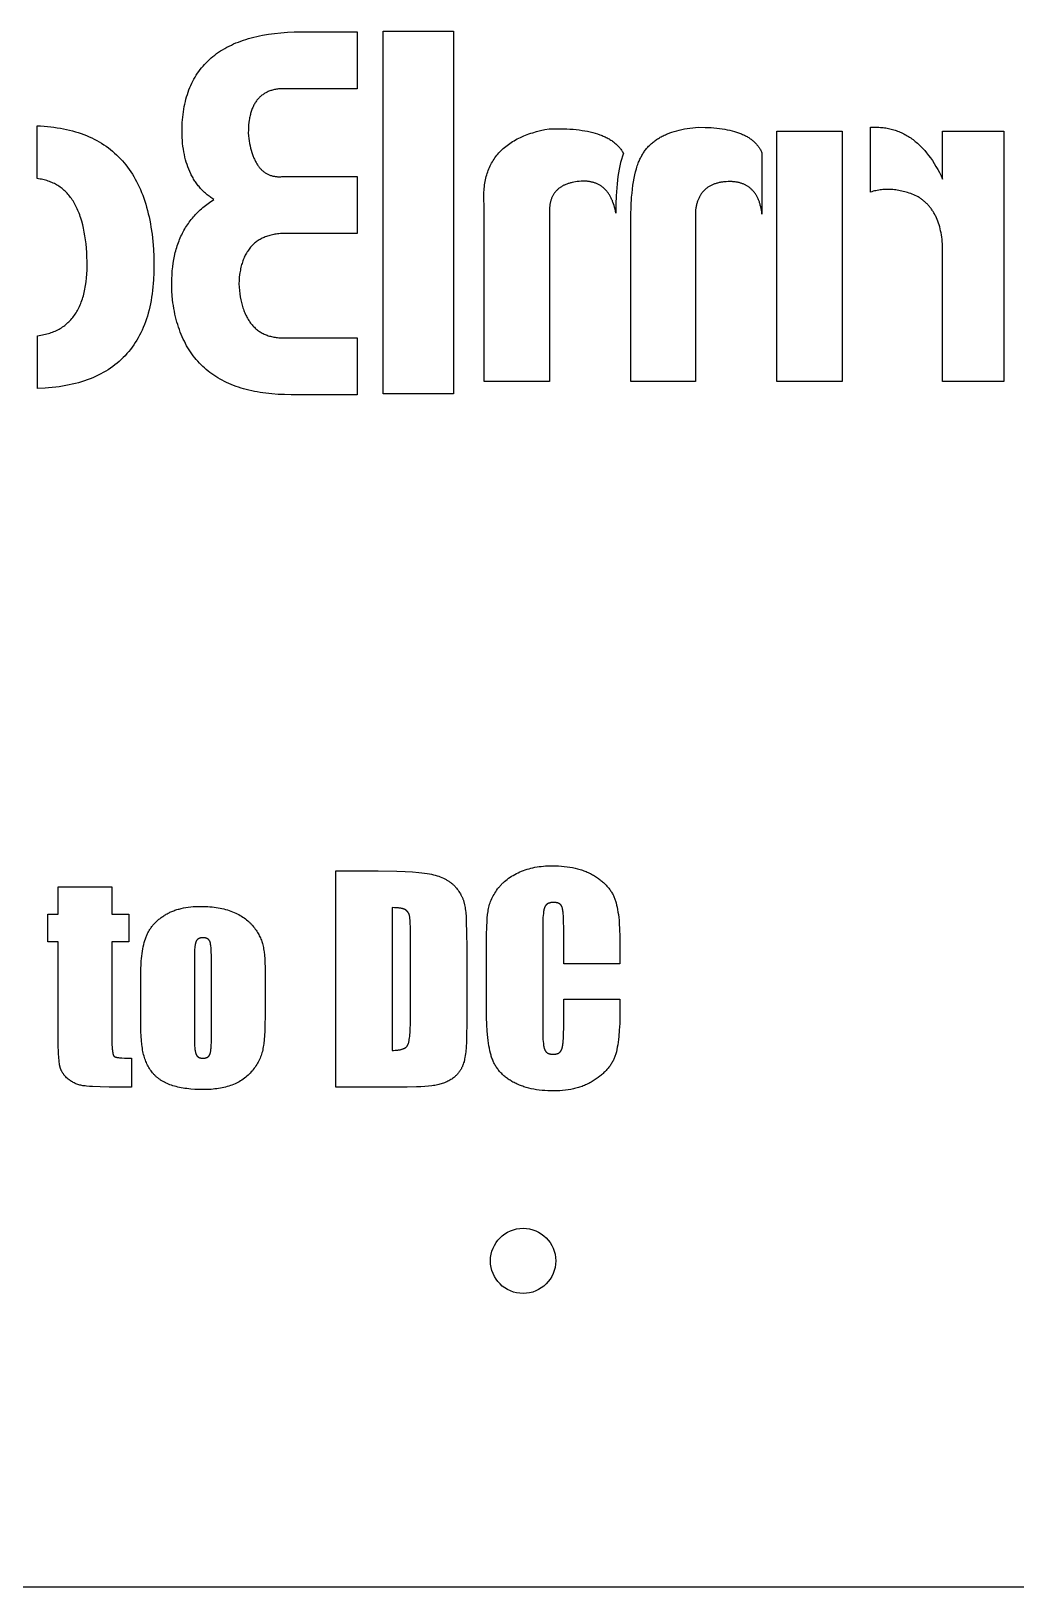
# Model space of a CAD drawing. Header units: millimetres. Extents: x 169 to 969, y 234 to 834.
# Drawn here: x 202.5 to 247.8, y 538.8 to 610.3 of the extents above; entities that cross this region are included whole.
import ezdxf

# ---------------------------------------------------------------- set-up
doc = ezdxf.new("R2010")
doc.units = ezdxf.units.MM
doc.header["$MEASUREMENT"] = 0
for name, color, linetype, true_color in [('標籤', 18, 'Continuous', 0x000000), ('標籤$切斷線', 1, 'Continuous', 0xff0000), ('零件切斷線', 5, 'Continuous', 0x0000ff)]:
    doc.layers.add(name, color=color, linetype=linetype, true_color=true_color)

msp = doc.modelspace()

# ---------------------------------------------------------------- linework, layer by layer
at = {"layer": '標籤'}
for points in [[(216.499, 571.697), (218.445, 571.697), (219.311, 571.686), (219.687, 571.672), (220.025, 571.654), (220.324, 571.629), (220.459, 571.615), (220.585, 571.6), (220.702, 571.583), (220.809, 571.565), (220.906, 571.546), (220.951, 571.535), (220.994, 571.525), (221.075, 571.502), (221.155, 571.478), (221.231, 571.453), (221.306, 571.425), (221.378, 571.396), (221.447, 571.365), (221.481, 571.349), (221.514, 571.332), (221.546, 571.315), (221.578, 571.298), (221.609, 571.28), (221.64, 571.262), (221.67, 571.243), (221.699, 571.224), (221.728, 571.204), (221.756, 571.184), (221.784, 571.164), (221.811, 571.143), (221.837, 571.121), (221.863, 571.1), (221.888, 571.077), (221.912, 571.055), (221.936, 571.032), (221.959, 571.008), (221.982, 570.984), (222.004, 570.96), (222.046, 570.911), (222.086, 570.86), (222.124, 570.81), (222.16, 570.758), (222.195, 570.706), (222.227, 570.653), (222.257, 570.599), (222.285, 570.545), (222.298, 570.517), (222.311, 570.49), (222.323, 570.462), (222.335, 570.434), (222.346, 570.406), (222.357, 570.378), (222.367, 570.349), (222.377, 570.321), (222.386, 570.292), (222.395, 570.263), (222.403, 570.234), (222.41, 570.204), (222.418, 570.175), (222.424, 570.145), (222.436, 570.085), (222.447, 570.021), (222.456, 569.95), (222.466, 569.872), (222.474, 569.786), (222.489, 569.593), (222.501, 569.371), (222.517, 568.839), (222.523, 568.191), (222.523, 564.71), (222.515, 564.096), (222.505, 563.831), (222.491, 563.593), (222.473, 563.383), (222.463, 563.289), (222.452, 563.201), (222.439, 563.121), (222.426, 563.047), (222.419, 563.013), (222.411, 562.98), (222.404, 562.949), (222.396, 562.92), (222.38, 562.865), (222.362, 562.811), (222.342, 562.758), (222.332, 562.732), (222.321, 562.707), (222.31, 562.682), (222.299, 562.658), (222.287, 562.633), (222.275, 562.61), (222.262, 562.586), (222.249, 562.563), (222.236, 562.541), (222.222, 562.518), (222.208, 562.496), (222.194, 562.475), (222.179, 562.454), (222.164, 562.433), (222.149, 562.413), (222.133, 562.393), (222.117, 562.373), (222.1, 562.354), (222.083, 562.335), (222.066, 562.317), (222.048, 562.299), (222.03, 562.281), (222.012, 562.264), (221.993, 562.247), (221.974, 562.23), (221.954, 562.214), (221.914, 562.183), (221.873, 562.153), (221.831, 562.124), (221.787, 562.096), (221.743, 562.07), (221.697, 562.045), (221.65, 562.021), (221.602, 561.998), (221.553, 561.976), (221.502, 561.956), (221.451, 561.936), (221.398, 561.918), (221.344, 561.901), (221.289, 561.886), (221.233, 561.871), (221.176, 561.858), (221.116, 561.846), (221.053, 561.834), (220.986, 561.824), (220.915, 561.814), (220.762, 561.796), (220.595, 561.782), (220.413, 561.771), (220.217, 561.763), (219.78, 561.757), (216.499, 561.757)], [(229.571, 567.419), (226.981, 567.419), (226.981, 569.133), (226.979, 569.311), (226.975, 569.471), (226.969, 569.614), (226.959, 569.739), (226.954, 569.796), (226.947, 569.847), (226.94, 569.895), (226.933, 569.938), (226.929, 569.957), (226.924, 569.976), (226.92, 569.994), (226.915, 570.01), (226.911, 570.026), (226.906, 570.04), (226.903, 570.047), (226.901, 570.053), (226.898, 570.059), (226.895, 570.065), (226.893, 570.071), (226.89, 570.077), (226.887, 570.082), (226.884, 570.088), (226.881, 570.093), (226.878, 570.099), (226.874, 570.104), (226.871, 570.109), (226.867, 570.114), (226.864, 570.119), (226.86, 570.124), (226.856, 570.128), (226.852, 570.133), (226.848, 570.138), (226.844, 570.142), (226.84, 570.147), (226.836, 570.151), (226.831, 570.155), (226.827, 570.159), (226.822, 570.163), (226.817, 570.167), (226.813, 570.171), (226.808, 570.175), (226.803, 570.178), (226.798, 570.182), (226.792, 570.185), (226.787, 570.189), (226.782, 570.192), (226.776, 570.195), (226.771, 570.198), (226.765, 570.202), (226.759, 570.204), (226.753, 570.207), (226.747, 570.21), (226.741, 570.213), (226.735, 570.215), (226.728, 570.218), (226.722, 570.22), (226.709, 570.225), (226.695, 570.229), (226.681, 570.233), (226.667, 570.236), (226.652, 570.239), (226.637, 570.242), (226.622, 570.244), (226.606, 570.246), (226.59, 570.248), (226.573, 570.249), (226.556, 570.25), (226.538, 570.251), (226.52, 570.251), (226.5, 570.251), (226.48, 570.25), (226.461, 570.249), (226.442, 570.247), (226.424, 570.245), (226.406, 570.243), (226.388, 570.24), (226.371, 570.237), (226.355, 570.233), (226.339, 570.229), (226.323, 570.224), (226.316, 570.222), (226.308, 570.219), (226.301, 570.216), (226.294, 570.213), (226.287, 570.21), (226.28, 570.207), (226.273, 570.204), (226.266, 570.201), (226.259, 570.198), (226.253, 570.194), (226.246, 570.19), (226.24, 570.187), (226.234, 570.183), (226.228, 570.179), (226.222, 570.175), (226.216, 570.171), (226.21, 570.167), (226.204, 570.162), (226.199, 570.158), (226.194, 570.153), (226.188, 570.148), (226.183, 570.144), (226.178, 570.139), (226.173, 570.134), (226.168, 570.128), (226.164, 570.123), (226.159, 570.118), (226.155, 570.112), (226.15, 570.107), (226.146, 570.101), (226.142, 570.095), (226.138, 570.089), (226.134, 570.083), (226.13, 570.077), (226.127, 570.071), (226.123, 570.064), (226.12, 570.058), (226.117, 570.051), (226.114, 570.045), (226.11, 570.038), (226.108, 570.031), (226.105, 570.024), (226.099, 570.009), (226.094, 569.994), (226.089, 569.977), (226.084, 569.959), (226.079, 569.94), (226.075, 569.92), (226.066, 569.878), (226.058, 569.831), (226.051, 569.78), (226.045, 569.724), (226.039, 569.665), (226.029, 569.534), (226.022, 569.387), (226.018, 569.223), (226.017, 569.042), (226.017, 564.428), (226.018, 564.255), (226.022, 564.098), (226.029, 563.956), (226.039, 563.83), (226.045, 563.773), (226.051, 563.72), (226.058, 563.671), (226.066, 563.625), (226.07, 563.604), (226.075, 563.584), (226.079, 563.565), (226.084, 563.547), (226.089, 563.529), (226.094, 563.513), (226.099, 563.498), (226.105, 563.484), (226.108, 563.477), (226.11, 563.47), (226.113, 563.463), (226.117, 563.457), (226.12, 563.45), (226.123, 563.444), (226.127, 563.438), (226.13, 563.432), (226.134, 563.426), (226.138, 563.42), (226.141, 563.414), (226.145, 563.409), (226.15, 563.403), (226.154, 563.398), (226.158, 563.392), (226.163, 563.387), (226.167, 563.382), (226.172, 563.377), (226.176, 563.372), (226.181, 563.367), (226.186, 563.362), (226.191, 563.358), (226.196, 563.353), (226.202, 563.349), (226.207, 563.345), (226.213, 563.341), (226.218, 563.337), (226.224, 563.333), (226.23, 563.329), (226.236, 563.325), (226.242, 563.322), (226.248, 563.318), (226.254, 563.315), (226.261, 563.311), (226.267, 563.308), (226.274, 563.305), (226.28, 563.302), (226.287, 563.299), (226.294, 563.297), (226.301, 563.294), (226.308, 563.291), (226.315, 563.289), (226.33, 563.284), (226.345, 563.28), (226.361, 563.277), (226.377, 563.273), (226.393, 563.271), (226.41, 563.268), (226.428, 563.266), (226.446, 563.265), (226.464, 563.264), (226.482, 563.263), (226.501, 563.263), (226.52, 563.263), (226.538, 563.264), (226.555, 563.265), (226.572, 563.266), (226.589, 563.268), (226.605, 563.271), (226.621, 563.274), (226.637, 563.277), (226.652, 563.28), (226.667, 563.285), (226.674, 563.287), (226.681, 563.289), (226.688, 563.292), (226.695, 563.294), (226.702, 563.297), (226.709, 563.3), (226.715, 563.303), (226.722, 563.306), (226.728, 563.309), (226.734, 563.312), (226.741, 563.315), (226.747, 563.319), (226.753, 563.322), (226.759, 563.326), (226.764, 563.33), (226.77, 563.333), (226.776, 563.337), (226.781, 563.341), (226.787, 563.346), (226.792, 563.35), (226.797, 563.354), (226.802, 563.359), (226.807, 563.364), (226.812, 563.368), (226.817, 563.373), (226.822, 563.378), (226.826, 563.383), (226.831, 563.388), (226.835, 563.394), (226.84, 563.399), (226.844, 563.405), (226.848, 563.41), (226.852, 563.416), (226.856, 563.422), (226.86, 563.428), (226.863, 563.434), (226.867, 563.44), (226.87, 563.446), (226.874, 563.452), (226.877, 563.459), (226.88, 563.466), (226.883, 563.472), (226.886, 563.479), (226.889, 563.486), (226.892, 563.493), (226.895, 563.5), (226.9, 563.516), (226.906, 563.533), (226.911, 563.551), (226.916, 563.57), (226.92, 563.591), (226.925, 563.612), (226.929, 563.635), (226.937, 563.684), (226.945, 563.738), (226.952, 563.796), (226.958, 563.86), (226.968, 564), (226.975, 564.159), (226.981, 564.535), (226.981, 565.793), (229.571, 565.793), (229.571, 565.403), (229.568, 565.029), (229.557, 564.684), (229.54, 564.366), (229.516, 564.077), (229.502, 563.943), (229.485, 563.816), (229.467, 563.696), (229.448, 563.583), (229.426, 563.477), (229.403, 563.379), (229.391, 563.332), (229.378, 563.287), (229.365, 563.244), (229.352, 563.202), (229.337, 563.162), (229.322, 563.122), (229.306, 563.082), (229.288, 563.042), (229.27, 563.003), (229.251, 562.964), (229.23, 562.926), (229.209, 562.888), (229.186, 562.85), (229.163, 562.812), (229.138, 562.775), (229.112, 562.738), (229.086, 562.701), (229.058, 562.665), (229.029, 562.629), (229, 562.593), (228.969, 562.558), (228.937, 562.523), (228.904, 562.488), (228.87, 562.454), (228.835, 562.419), (228.799, 562.386), (228.762, 562.352), (228.724, 562.319), (228.685, 562.286), (228.645, 562.253), (228.561, 562.189), (228.474, 562.126), (228.382, 562.065), (228.335, 562.035), (228.287, 562.005), (228.238, 561.977), (228.189, 561.95), (228.139, 561.924), (228.089, 561.899), (228.037, 561.874), (227.985, 561.851), (227.933, 561.828), (227.879, 561.807), (227.825, 561.786), (227.77, 561.767), (227.715, 561.748), (227.659, 561.731), (227.602, 561.714), (227.545, 561.698), (227.486, 561.683), (227.428, 561.67), (227.368, 561.657), (227.308, 561.645), (227.186, 561.624), (227.06, 561.607), (226.933, 561.593), (226.802, 561.584), (226.669, 561.578), (226.533, 561.576), (226.391, 561.578), (226.253, 561.583), (226.118, 561.591), (225.986, 561.602), (225.858, 561.616), (225.732, 561.634), (225.61, 561.655), (225.49, 561.679), (225.374, 561.706), (225.261, 561.737), (225.151, 561.771), (225.098, 561.789), (225.045, 561.807), (224.992, 561.827), (224.941, 561.848), (224.89, 561.869), (224.841, 561.891), (224.791, 561.914), (224.743, 561.938), (224.696, 561.962), (224.649, 561.987), (224.603, 562.013), (224.558, 562.04), (224.515, 562.067), (224.472, 562.095), (224.43, 562.124), (224.389, 562.153), (224.349, 562.183), (224.31, 562.213), (224.272, 562.244), (224.235, 562.275), (224.199, 562.308), (224.164, 562.34), (224.13, 562.374), (224.097, 562.408), (224.064, 562.443), (224.033, 562.478), (224.003, 562.514), (223.974, 562.55), (223.946, 562.588), (223.918, 562.625), (223.892, 562.664), (223.867, 562.703), (223.842, 562.742), (223.819, 562.783), (223.797, 562.823), (223.775, 562.865), (223.755, 562.907), (223.735, 562.95), (223.717, 562.993), (223.699, 563.037), (223.683, 563.082), (223.667, 563.127), (223.652, 563.173), (223.638, 563.221), (223.611, 563.32), (223.585, 563.426), (223.562, 563.537), (223.54, 563.654), (223.52, 563.776), (223.503, 563.904), (223.487, 564.038), (223.46, 564.324), (223.441, 564.632), (223.43, 564.963), (223.426, 565.317), (223.426, 568.221), (223.431, 568.725), (223.445, 569.162), (223.455, 569.355), (223.468, 569.532), (223.483, 569.691), (223.5, 569.834), (223.511, 569.901), (223.523, 569.968), (223.538, 570.034), (223.556, 570.1), (223.575, 570.166), (223.597, 570.231), (223.621, 570.296), (223.648, 570.361), (223.676, 570.426), (223.707, 570.49), (223.741, 570.554), (223.776, 570.618), (223.814, 570.681), (223.854, 570.744), (223.897, 570.806), (223.942, 570.869), (223.965, 570.9), (223.989, 570.93), (224.013, 570.96), (224.038, 570.99), (224.063, 571.019), (224.09, 571.048), (224.116, 571.076), (224.143, 571.104), (224.171, 571.132), (224.199, 571.159), (224.257, 571.212), (224.318, 571.263), (224.38, 571.313), (224.445, 571.361), (224.512, 571.408), (224.581, 571.453), (224.653, 571.496), (224.727, 571.537), (224.803, 571.577), (224.881, 571.615), (224.961, 571.652), (225.043, 571.686), (225.127, 571.719), (225.212, 571.749), (225.299, 571.777), (225.387, 571.803), (225.477, 571.826), (225.568, 571.847), (225.661, 571.866), (225.756, 571.883), (225.851, 571.897), (225.949, 571.91), (226.048, 571.92), (226.148, 571.928), (226.25, 571.933), (226.353, 571.936), (226.458, 571.938), (226.6, 571.936), (226.739, 571.931), (226.875, 571.922), (227.008, 571.91), (227.137, 571.895), (227.264, 571.876), (227.387, 571.853), (227.507, 571.828), (227.624, 571.798), (227.681, 571.783), (227.738, 571.766), (227.793, 571.748), (227.848, 571.73), (227.902, 571.71), (227.956, 571.69), (228.008, 571.669), (228.06, 571.647), (228.111, 571.625), (228.161, 571.601), (228.211, 571.577), (228.259, 571.551), (228.307, 571.525), (228.354, 571.498), (228.446, 571.442), (228.533, 571.385), (228.575, 571.355), (228.616, 571.326), (228.657, 571.295), (228.696, 571.265), (228.734, 571.234), (228.771, 571.202), (228.807, 571.17), (228.843, 571.138), (228.877, 571.105), (228.91, 571.072), (228.942, 571.038), (228.973, 571.004), (229.003, 570.97), (229.033, 570.935), (229.061, 570.9), (229.088, 570.864), (229.114, 570.828), (229.139, 570.791), (229.163, 570.754), (229.187, 570.717), (229.209, 570.679), (229.23, 570.64), (229.25, 570.602), (229.269, 570.563), (229.288, 570.523), (229.305, 570.483), (229.321, 570.443), (229.336, 570.402), (229.351, 570.36), (229.365, 570.317), (229.378, 570.272), (229.391, 570.226), (229.416, 570.13), (229.439, 570.028), (229.46, 569.92), (229.479, 569.807), (229.497, 569.688), (229.512, 569.563), (229.526, 569.433), (229.538, 569.296), (229.556, 569.007), (229.567, 568.695), (229.571, 568.36)], [(206.197, 570.974), (206.197, 569.709), (206.981, 569.709), (206.981, 568.444), (206.197, 568.444), (206.197, 564.073), (206.199, 563.883), (206.203, 563.715), (206.211, 563.569), (206.216, 563.504), (206.222, 563.445), (206.228, 563.392), (206.235, 563.344), (206.239, 563.322), (206.243, 563.302), (206.248, 563.283), (206.252, 563.265), (206.257, 563.249), (206.259, 563.241), (206.261, 563.234), (206.264, 563.227), (206.266, 563.221), (206.269, 563.214), (206.272, 563.209), (206.274, 563.203), (206.276, 563.2), (206.277, 563.198), (206.278, 563.196), (206.28, 563.193), (206.281, 563.191), (206.283, 563.189), (206.284, 563.187), (206.286, 563.185), (206.287, 563.183), (206.288, 563.181), (206.29, 563.179), (206.291, 563.177), (206.293, 563.176), (206.294, 563.174), (206.296, 563.173), (206.298, 563.172), (206.299, 563.17), (206.301, 563.169), (206.303, 563.167), (206.305, 563.166), (206.307, 563.165), (206.309, 563.163), (206.311, 563.162), (206.313, 563.161), (206.318, 563.158), (206.323, 563.155), (206.328, 563.153), (206.334, 563.15), (206.34, 563.148), (206.346, 563.145), (206.352, 563.143), (206.359, 563.141), (206.366, 563.138), (206.381, 563.134), (206.397, 563.13), (206.415, 563.126), (206.433, 563.122), (206.453, 563.118), (206.497, 563.111), (206.545, 563.105), (206.597, 563.1), (206.655, 563.095), (206.784, 563.088), (206.933, 563.084), (207.101, 563.082), (207.101, 561.757), (206.066, 561.757), (205.658, 561.761), (205.314, 561.775), (205.165, 561.785), (205.033, 561.797), (204.972, 561.804), (204.915, 561.811), (204.863, 561.819), (204.814, 561.828), (204.767, 561.837), (204.722, 561.849), (204.676, 561.861), (204.632, 561.875), (204.588, 561.89), (204.545, 561.907), (204.503, 561.925), (204.461, 561.945), (204.42, 561.966), (204.38, 561.989), (204.34, 562.013), (204.302, 562.038), (204.263, 562.065), (204.226, 562.094), (204.189, 562.123), (204.153, 562.155), (204.118, 562.187), (204.085, 562.22), (204.069, 562.236), (204.053, 562.253), (204.038, 562.27), (204.023, 562.287), (204.009, 562.304), (203.995, 562.321), (203.982, 562.339), (203.969, 562.357), (203.956, 562.374), (203.944, 562.392), (203.932, 562.41), (203.921, 562.429), (203.91, 562.447), (203.9, 562.466), (203.89, 562.484), (203.88, 562.503), (203.871, 562.522), (203.862, 562.541), (203.854, 562.56), (203.846, 562.58), (203.838, 562.599), (203.831, 562.619), (203.824, 562.639), (203.818, 562.659), (203.812, 562.679), (203.807, 562.699), (203.802, 562.719), (203.797, 562.74), (203.793, 562.761), (203.789, 562.785), (203.781, 562.836), (203.774, 562.895), (203.767, 562.961), (203.755, 563.113), (203.745, 563.292), (203.732, 563.735), (203.728, 564.29), (203.728, 568.444), (203.246, 568.444), (203.246, 569.709), (203.728, 569.709), (203.728, 570.974)], [(213.246, 567.065), (213.246, 565.071), (213.239, 564.559), (213.23, 564.33), (213.218, 564.12), (213.202, 563.928), (213.183, 563.754), (213.172, 563.674), (213.161, 563.599), (213.148, 563.528), (213.135, 563.461), (213.12, 563.398), (213.103, 563.334), (213.084, 563.272), (213.063, 563.21), (213.04, 563.148), (213.016, 563.087), (212.989, 563.026), (212.96, 562.966), (212.929, 562.907), (212.897, 562.848), (212.862, 562.789), (212.825, 562.731), (212.787, 562.674), (212.746, 562.617), (212.703, 562.561), (212.659, 562.505), (212.612, 562.45), (212.564, 562.397), (212.515, 562.346), (212.463, 562.297), (212.411, 562.249), (212.356, 562.204), (212.3, 562.16), (212.242, 562.118), (212.183, 562.078), (212.122, 562.04), (212.059, 562.003), (211.995, 561.969), (211.929, 561.936), (211.862, 561.905), (211.793, 561.876), (211.722, 561.848), (211.65, 561.822), (211.577, 561.798), (211.502, 561.776), (211.426, 561.755), (211.348, 561.736), (211.269, 561.719), (211.189, 561.703), (211.108, 561.689), (211.025, 561.677), (210.941, 561.666), (210.856, 561.657), (210.769, 561.65), (210.681, 561.644), (210.591, 561.64), (210.501, 561.637), (210.409, 561.636), (210.206, 561.639), (210.01, 561.648), (209.823, 561.662), (209.732, 561.671), (209.644, 561.682), (209.557, 561.694), (209.472, 561.707), (209.39, 561.722), (209.309, 561.738), (209.23, 561.756), (209.153, 561.775), (209.079, 561.795), (209.006, 561.817), (208.935, 561.84), (208.866, 561.865), (208.799, 561.891), (208.734, 561.919), (208.672, 561.948), (208.611, 561.979), (208.552, 562.011), (208.495, 562.044), (208.468, 562.061), (208.44, 562.079), (208.414, 562.097), (208.388, 562.115), (208.362, 562.134), (208.337, 562.153), (208.312, 562.172), (208.288, 562.192), (208.264, 562.212), (208.241, 562.233), (208.219, 562.253), (208.196, 562.275), (208.175, 562.296), (208.154, 562.318), (208.133, 562.34), (208.113, 562.363), (208.074, 562.409), (208.036, 562.457), (208, 562.505), (207.965, 562.555), (207.932, 562.606), (207.9, 562.658), (207.869, 562.712), (207.84, 562.766), (207.813, 562.822), (207.786, 562.879), (207.762, 562.937), (207.738, 562.997), (207.716, 563.057), (207.696, 563.119), (207.676, 563.182), (207.659, 563.246), (207.642, 563.313), (207.627, 563.384), (207.613, 563.459), (207.599, 563.538), (207.587, 563.621), (207.576, 563.708), (207.557, 563.894), (207.542, 564.096), (207.531, 564.315), (207.525, 564.55), (207.523, 564.801), (207.523, 566.887), (207.527, 567.163), (207.538, 567.423), (207.547, 567.548), (207.557, 567.668), (207.57, 567.785), (207.585, 567.898), (207.601, 568.006), (207.619, 568.111), (207.64, 568.212), (207.662, 568.31), (207.686, 568.403), (207.712, 568.492), (207.74, 568.578), (207.755, 568.619), (207.77, 568.66), (207.786, 568.699), (207.802, 568.738), (207.82, 568.777), (207.838, 568.815), (207.857, 568.853), (207.876, 568.89), (207.897, 568.927), (207.918, 568.963), (207.94, 568.998), (207.963, 569.034), (207.986, 569.068), (208.011, 569.103), (208.036, 569.136), (208.062, 569.169), (208.088, 569.202), (208.116, 569.234), (208.144, 569.266), (208.173, 569.297), (208.203, 569.328), (208.233, 569.359), (208.265, 569.388), (208.297, 569.418), (208.329, 569.446), (208.363, 569.475), (208.397, 569.503), (208.433, 569.53), (208.469, 569.557), (208.505, 569.583), (208.543, 569.609), (208.581, 569.634), (208.62, 569.659), (208.66, 569.684), (208.7, 569.707), (208.742, 569.73), (208.783, 569.753), (208.826, 569.774), (208.869, 569.795), (208.913, 569.815), (208.958, 569.834), (209.004, 569.853), (209.05, 569.87), (209.097, 569.887), (209.144, 569.904), (209.192, 569.919), (209.241, 569.934), (209.291, 569.948), (209.392, 569.973), (209.497, 569.996), (209.603, 570.016), (209.713, 570.032), (209.826, 570.046), (209.941, 570.056), (210.059, 570.064), (210.18, 570.069), (210.304, 570.07), (210.408, 570.069), (210.511, 570.066), (210.611, 570.061), (210.71, 570.055), (210.806, 570.046), (210.901, 570.035), (210.994, 570.023), (211.085, 570.008), (211.174, 569.991), (211.262, 569.973), (211.347, 569.953), (211.431, 569.93), (211.513, 569.906), (211.593, 569.88), (211.671, 569.852), (211.747, 569.822), (211.821, 569.79), (211.893, 569.757), (211.963, 569.723), (212.031, 569.688), (212.097, 569.652), (212.16, 569.614), (212.222, 569.575), (212.281, 569.536), (212.338, 569.495), (212.393, 569.452), (212.446, 569.409), (212.496, 569.364), (212.521, 569.342), (212.545, 569.319), (212.568, 569.295), (212.591, 569.272), (212.613, 569.248), (212.635, 569.224), (212.656, 569.199), (212.677, 569.174), (212.717, 569.125), (212.756, 569.074), (212.793, 569.024), (212.828, 568.974), (212.862, 568.923), (212.894, 568.872), (212.924, 568.821), (212.953, 568.77), (212.98, 568.718), (213.006, 568.667), (213.03, 568.615), (213.052, 568.563), (213.073, 568.511), (213.092, 568.458), (213.109, 568.406), (213.125, 568.353), (213.14, 568.298), (213.153, 568.24), (213.166, 568.179), (213.178, 568.114), (213.189, 568.045), (213.199, 567.973), (213.216, 567.819), (213.229, 567.651), (213.238, 567.47), (213.244, 567.274)], [(219.089, 570.01), (219.089, 563.444), (219.159, 563.444), (219.226, 563.447), (219.29, 563.451), (219.35, 563.458), (219.378, 563.461), (219.406, 563.466), (219.433, 563.47), (219.459, 563.475), (219.485, 563.481), (219.509, 563.487), (219.532, 563.493), (219.555, 563.5), (219.577, 563.507), (219.598, 563.515), (219.618, 563.523), (219.627, 563.527), (219.637, 563.531), (219.646, 563.536), (219.655, 563.54), (219.664, 563.545), (219.673, 563.55), (219.681, 563.555), (219.689, 563.56), (219.697, 563.565), (219.705, 563.57), (219.712, 563.575), (219.72, 563.581), (219.727, 563.586), (219.734, 563.592), (219.74, 563.598), (219.747, 563.604), (219.753, 563.61), (219.759, 563.616), (219.765, 563.622), (219.77, 563.628), (219.776, 563.635), (219.781, 563.641), (219.786, 563.648), (219.79, 563.655), (219.795, 563.662), (219.799, 563.669), (219.803, 563.676), (219.807, 563.683), (219.811, 563.691), (219.815, 563.7), (219.819, 563.708), (219.823, 563.718), (219.827, 563.727), (219.83, 563.737), (219.838, 563.758), (219.844, 563.78), (219.851, 563.804), (219.857, 563.829), (219.864, 563.856), (219.869, 563.885), (219.88, 563.946), (219.89, 564.013), (219.899, 564.087), (219.907, 564.166), (219.914, 564.252), (219.924, 564.441), (219.93, 564.655), (219.932, 564.892), (219.932, 568.77), (219.93, 569.079), (219.921, 569.327), (219.915, 569.428), (219.907, 569.514), (219.903, 569.551), (219.899, 569.585), (219.893, 569.614), (219.891, 569.628), (219.888, 569.64), (219.885, 569.652), (219.882, 569.663), (219.879, 569.675), (219.875, 569.686), (219.872, 569.697), (219.868, 569.708), (219.863, 569.719), (219.859, 569.729), (219.854, 569.739), (219.849, 569.749), (219.844, 569.759), (219.839, 569.769), (219.833, 569.778), (219.828, 569.788), (219.822, 569.797), (219.815, 569.806), (219.809, 569.814), (219.802, 569.823), (219.795, 569.831), (219.788, 569.839), (219.781, 569.847), (219.773, 569.855), (219.765, 569.862), (219.757, 569.869), (219.749, 569.876), (219.741, 569.883), (219.732, 569.89), (219.723, 569.896), (219.714, 569.903), (219.705, 569.909), (219.695, 569.915), (219.685, 569.92), (219.68, 569.923), (219.675, 569.926), (219.664, 569.931), (219.653, 569.936), (219.641, 569.941), (219.629, 569.946), (219.616, 569.951), (219.603, 569.955), (219.589, 569.96), (219.574, 569.964), (219.559, 569.968), (219.543, 569.971), (219.527, 569.975), (219.493, 569.982), (219.457, 569.987), (219.419, 569.993), (219.378, 569.997), (219.335, 570.001), (219.29, 570.004), (219.194, 570.008)], [(210.776, 567.676), (210.775, 567.824), (210.771, 567.959), (210.765, 568.079), (210.758, 568.184), (210.753, 568.231), (210.747, 568.275), (210.741, 568.315), (210.735, 568.352), (210.731, 568.369), (210.728, 568.385), (210.724, 568.4), (210.72, 568.414), (210.716, 568.427), (210.712, 568.44), (210.709, 568.446), (210.707, 568.451), (210.705, 568.457), (210.703, 568.462), (210.7, 568.467), (210.698, 568.472), (210.696, 568.477), (210.693, 568.482), (210.69, 568.486), (210.688, 568.491), (210.685, 568.496), (210.682, 568.5), (210.679, 568.504), (210.676, 568.509), (210.673, 568.513), (210.67, 568.517), (210.666, 568.521), (210.663, 568.525), (210.659, 568.529), (210.656, 568.533), (210.652, 568.537), (210.649, 568.54), (210.645, 568.544), (210.641, 568.548), (210.637, 568.551), (210.633, 568.554), (210.629, 568.558), (210.625, 568.561), (210.62, 568.564), (210.616, 568.567), (210.612, 568.57), (210.607, 568.573), (210.603, 568.576), (210.598, 568.578), (210.593, 568.581), (210.588, 568.584), (210.583, 568.586), (210.578, 568.589), (210.573, 568.591), (210.568, 568.593), (210.563, 568.595), (210.558, 568.598), (210.552, 568.6), (210.547, 568.601), (210.536, 568.605), (210.524, 568.608), (210.512, 568.611), (210.5, 568.614), (210.487, 568.617), (210.475, 568.619), (210.461, 568.62), (210.448, 568.622), (210.434, 568.623), (210.42, 568.624), (210.406, 568.624), (210.391, 568.624), (210.376, 568.624), (210.362, 568.624), (210.347, 568.623), (210.333, 568.622), (210.32, 568.62), (210.307, 568.619), (210.294, 568.617), (210.281, 568.614), (210.269, 568.611), (210.257, 568.608), (210.245, 568.605), (210.234, 568.601), (210.223, 568.598), (210.217, 568.595), (210.212, 568.593), (210.207, 568.591), (210.202, 568.589), (210.197, 568.586), (210.192, 568.584), (210.187, 568.581), (210.182, 568.578), (210.177, 568.576), (210.172, 568.573), (210.168, 568.57), (210.163, 568.567), (210.159, 568.564), (210.154, 568.561), (210.15, 568.558), (210.146, 568.554), (210.142, 568.551), (210.137, 568.548), (210.133, 568.544), (210.13, 568.54), (210.126, 568.537), (210.122, 568.533), (210.118, 568.529), (210.115, 568.525), (210.111, 568.521), (210.108, 568.517), (210.104, 568.513), (210.101, 568.509), (210.098, 568.504), (210.095, 568.5), (210.091, 568.496), (210.088, 568.491), (210.086, 568.486), (210.083, 568.482), (210.08, 568.477), (210.077, 568.472), (210.075, 568.467), (210.072, 568.462), (210.07, 568.457), (210.067, 568.451), (210.065, 568.446), (210.063, 568.44), (210.058, 568.427), (210.054, 568.414), (210.049, 568.4), (210.045, 568.385), (210.041, 568.369), (210.037, 568.352), (210.034, 568.334), (210.03, 568.315), (210.024, 568.275), (210.018, 568.231), (210.013, 568.184), (210.004, 568.079), (209.998, 567.959), (209.994, 567.824), (209.993, 567.676), (209.993, 564.006), (209.994, 563.869), (209.998, 563.744), (210.004, 563.631), (210.008, 563.58), (210.013, 563.531), (210.018, 563.486), (210.024, 563.444), (210.03, 563.405), (210.037, 563.369), (210.041, 563.352), (210.045, 563.336), (210.049, 563.321), (210.054, 563.307), (210.058, 563.293), (210.063, 563.28), (210.067, 563.268), (210.07, 563.262), (210.072, 563.257), (210.075, 563.251), (210.077, 563.246), (210.08, 563.241), (210.083, 563.236), (210.086, 563.231), (210.088, 563.226), (210.091, 563.221), (210.094, 563.216), (210.098, 563.211), (210.101, 563.206), (210.104, 563.202), (210.107, 563.197), (210.111, 563.193), (210.114, 563.189), (210.118, 563.184), (210.121, 563.18), (210.125, 563.176), (210.129, 563.172), (210.133, 563.168), (210.137, 563.165), (210.141, 563.161), (210.145, 563.157), (210.149, 563.154), (210.153, 563.15), (210.158, 563.147), (210.162, 563.144), (210.166, 563.14), (210.171, 563.137), (210.176, 563.134), (210.18, 563.131), (210.185, 563.129), (210.19, 563.126), (210.195, 563.123), (210.2, 563.12), (210.205, 563.118), (210.21, 563.116), (210.215, 563.113), (210.221, 563.111), (210.226, 563.109), (210.231, 563.107), (210.237, 563.105), (210.242, 563.103), (210.254, 563.099), (210.266, 563.096), (210.277, 563.093), (210.29, 563.09), (210.302, 563.088), (210.315, 563.086), (210.328, 563.085), (210.342, 563.084), (210.356, 563.083), (210.37, 563.082), (210.384, 563.082), (210.399, 563.082), (210.413, 563.083), (210.428, 563.084), (210.441, 563.085), (210.455, 563.086), (210.468, 563.088), (210.481, 563.09), (210.494, 563.092), (210.506, 563.095), (210.518, 563.098), (210.529, 563.101), (210.541, 563.104), (210.552, 563.108), (210.557, 563.11), (210.562, 563.113), (210.567, 563.115), (210.573, 563.117), (210.578, 563.119), (210.583, 563.122), (210.587, 563.124), (210.592, 563.127), (210.597, 563.13), (210.602, 563.132), (210.606, 563.135), (210.611, 563.138), (210.615, 563.141), (210.619, 563.144), (210.624, 563.147), (210.628, 563.151), (210.632, 563.154), (210.636, 563.157), (210.64, 563.161), (210.644, 563.164), (210.648, 563.168), (210.651, 563.172), (210.655, 563.175), (210.658, 563.179), (210.662, 563.183), (210.665, 563.187), (210.668, 563.191), (210.672, 563.195), (210.675, 563.2), (210.678, 563.204), (210.681, 563.208), (210.684, 563.213), (210.687, 563.217), (210.689, 563.222), (210.692, 563.227), (210.695, 563.231), (210.697, 563.236), (210.7, 563.241), (210.702, 563.246), (210.704, 563.252), (210.709, 563.263), (210.713, 563.274), (210.717, 563.287), (210.721, 563.3), (210.725, 563.314), (210.729, 563.328), (210.733, 563.344), (210.736, 563.36), (210.74, 563.377), (210.746, 563.412), (210.752, 563.451), (210.757, 563.492), (210.761, 563.537), (210.765, 563.584), (210.771, 563.687), (210.775, 563.801), (210.776, 563.927)]]:
    msp.add_lwpolyline(points, close=True, dxfattribs=at)
at = {"layer": '標籤$切斷線'}
for points in [[(217.475, 601.029), (214.424, 601.029), (214.283, 601.034), (214.214, 601.034), (214.146, 601.034), (214.079, 601.032), (214.013, 601.029), (213.949, 601.024), (213.885, 601.018), (213.823, 601.011), (213.761, 601.003), (213.701, 600.994), (213.641, 600.983), (213.583, 600.971), (213.526, 600.958), (213.47, 600.943), (213.415, 600.928), (213.361, 600.911), (213.308, 600.893), (213.256, 600.873), (213.206, 600.853), (213.156, 600.831), (213.108, 600.808), (213.06, 600.783), (213.014, 600.758), (212.968, 600.731), (212.924, 600.703), (212.881, 600.673), (212.839, 600.643), (212.798, 600.611), (212.758, 600.578), (212.719, 600.544), (212.681, 600.508), (212.644, 600.471), (212.609, 600.433), (212.574, 600.394), (212.541, 600.353), (212.508, 600.312), (212.477, 600.269), (212.447, 600.224), (212.418, 600.179), (212.389, 600.132), (212.362, 600.084), (212.336, 600.035), (212.312, 599.984), (212.288, 599.933), (212.265, 599.88), (212.243, 599.825), (212.223, 599.77), (212.203, 599.713), (212.185, 599.655), (212.167, 599.596), (212.151, 599.536), (212.136, 599.474), (212.122, 599.411), (212.109, 599.347), (212.097, 599.282), (212.086, 599.215), (212.076, 599.147), (212.059, 599.007), (212.047, 598.863), (212.039, 598.714), (212.05, 598.558), (212.065, 598.407), (212.083, 598.261), (212.105, 598.12), (212.131, 597.984), (212.16, 597.854), (212.176, 597.79), (212.192, 597.728), (212.21, 597.667), (212.229, 597.607), (212.248, 597.549), (212.268, 597.492), (212.29, 597.436), (212.312, 597.381), (212.335, 597.328), (212.359, 597.276), (212.383, 597.225), (212.409, 597.175), (212.436, 597.127), (212.463, 597.08), (212.492, 597.034), (212.521, 596.989), (212.551, 596.946), (212.582, 596.904), (212.614, 596.863), (212.647, 596.824), (212.681, 596.785), (212.716, 596.748), (212.751, 596.713), (212.788, 596.678), (212.825, 596.645), (212.863, 596.613), (212.902, 596.582), (212.942, 596.553), (212.983, 596.525), (213.025, 596.498), (213.068, 596.472), (213.112, 596.448), (213.156, 596.425), (213.202, 596.403), (213.248, 596.382), (213.295, 596.363), (213.343, 596.345), (213.392, 596.328), (213.442, 596.312), (213.493, 596.298), (213.545, 596.285), (213.597, 596.273), (213.651, 596.263), (213.705, 596.253), (213.76, 596.245), (213.817, 596.239), (213.874, 596.233), (213.932, 596.229), (213.99, 596.226), (214.05, 596.224), (214.111, 596.224), (214.172, 596.225), (217.486, 596.225), (217.486, 593.609), (214.446, 593.609), (214.143, 593.614), (213.849, 593.626), (213.562, 593.648), (213.285, 593.678), (213.149, 593.696), (213.016, 593.716), (212.885, 593.738), (212.756, 593.763), (212.629, 593.79), (212.504, 593.819), (212.381, 593.849), (212.26, 593.883), (212.142, 593.918), (212.026, 593.955), (211.911, 593.995), (211.799, 594.036), (211.689, 594.08), (211.582, 594.126), (211.476, 594.174), (211.373, 594.224), (211.271, 594.276), (211.172, 594.331), (211.075, 594.387), (210.98, 594.446), (210.887, 594.507), (210.797, 594.57), (210.708, 594.635), (210.622, 594.702), (210.538, 594.771), (210.456, 594.843), (210.376, 594.916), (210.298, 594.992), (210.222, 595.07), (210.149, 595.15), (210.077, 595.232), (210.008, 595.316), (209.941, 595.403), (209.876, 595.491), (209.813, 595.582), (209.753, 595.675), (209.694, 595.77), (209.638, 595.867), (209.583, 595.966), (209.531, 596.068), (209.481, 596.171), (209.433, 596.277), (209.388, 596.385), (209.344, 596.494), (209.303, 596.606), (209.263, 596.721), (209.226, 596.837), (209.191, 596.955), (209.158, 597.076), (209.128, 597.199), (209.099, 597.323), (209.073, 597.45), (209.048, 597.579), (209.026, 597.711), (209.006, 597.844), (208.988, 597.98), (208.972, 598.181), (208.961, 598.379), (208.954, 598.573), (208.953, 598.764), (208.956, 598.951), (208.964, 599.134), (208.977, 599.313), (208.995, 599.489), (209.018, 599.661), (209.046, 599.829), (209.079, 599.993), (209.116, 600.154), (209.137, 600.233), (209.159, 600.311), (209.182, 600.388), (209.206, 600.465), (209.231, 600.54), (209.258, 600.614), (209.286, 600.688), (209.315, 600.76), (209.345, 600.832), (209.377, 600.902), (209.41, 600.972), (209.444, 601.041), (209.479, 601.108), (209.515, 601.175), (209.553, 601.241), (209.592, 601.306), (209.632, 601.371), (209.674, 601.434), (209.716, 601.496), (209.76, 601.557), (209.805, 601.618), (209.851, 601.677), (209.899, 601.736), (209.947, 601.793), (209.997, 601.85), (210.048, 601.906), (210.101, 601.961), (210.154, 602.014), (210.209, 602.067), (210.265, 602.119), (210.322, 602.171), (210.381, 602.221), (210.44, 602.27), (210.501, 602.318), (210.563, 602.366), (210.626, 602.412), (210.691, 602.458), (210.757, 602.502), (210.824, 602.546), (210.892, 602.589), (210.846, 602.618), (210.8, 602.649), (210.756, 602.68), (210.712, 602.712), (210.668, 602.744), (210.626, 602.777), (210.584, 602.811), (210.543, 602.846), (210.503, 602.881), (210.463, 602.917), (210.424, 602.953), (210.386, 602.991), (210.349, 603.028), (210.312, 603.067), (210.276, 603.106), (210.241, 603.146), (210.207, 603.187), (210.173, 603.228), (210.14, 603.27), (210.108, 603.313), (210.077, 603.357), (210.046, 603.401), (210.016, 603.445), (209.987, 603.491), (209.958, 603.537), (209.931, 603.584), (209.904, 603.631), (209.877, 603.679), (209.852, 603.728), (209.827, 603.778), (209.78, 603.879), (209.735, 603.983), (209.694, 604.09), (209.655, 604.199), (209.62, 604.311), (209.587, 604.426), (209.558, 604.543), (209.531, 604.664), (209.507, 604.787), (209.487, 604.912), (209.469, 605.041), (209.454, 605.172), (209.442, 605.306), (209.433, 605.443), (209.427, 605.582), (209.424, 605.724), (209.424, 605.869), (209.428, 606.001), (209.435, 606.131), (209.445, 606.259), (209.456, 606.385), (209.47, 606.509), (209.487, 606.631), (209.506, 606.751), (209.527, 606.869), (209.551, 606.985), (209.577, 607.099), (209.606, 607.211), (209.637, 607.321), (209.67, 607.43), (209.706, 607.536), (209.744, 607.64), (209.785, 607.742), (209.828, 607.842), (209.874, 607.94), (209.922, 608.037), (209.972, 608.131), (210.025, 608.223), (210.08, 608.313), (210.138, 608.401), (210.198, 608.488), (210.26, 608.572), (210.325, 608.654), (210.392, 608.735), (210.462, 608.813), (210.534, 608.889), (210.609, 608.963), (210.686, 609.036), (210.765, 609.106), (210.847, 609.175), (210.931, 609.241), (211.018, 609.305), (211.107, 609.368), (211.199, 609.428), (211.293, 609.487), (211.389, 609.543), (211.488, 609.597), (211.589, 609.65), (211.693, 609.7), (211.799, 609.749), (211.907, 609.795), (212.018, 609.84), (212.131, 609.882), (212.247, 609.923), (212.365, 609.962), (212.486, 609.998), (212.609, 610.033), (212.734, 610.065), (212.862, 610.096), (212.992, 610.125), (213.125, 610.151), (213.397, 610.198), (213.679, 610.238), (213.971, 610.269), (214.273, 610.293), (214.584, 610.308), (217.475, 610.308), (217.475, 607.693), (214.057, 607.693), (214.007, 607.691), (213.957, 607.688), (213.908, 607.684), (213.86, 607.679), (213.813, 607.673), (213.766, 607.666), (213.721, 607.658), (213.676, 607.649), (213.632, 607.639), (213.589, 607.628), (213.547, 607.615), (213.505, 607.602), (213.465, 607.588), (213.425, 607.573), (213.386, 607.557), (213.348, 607.54), (213.31, 607.522), (213.274, 607.502), (213.238, 607.482), (213.203, 607.461), (213.169, 607.439), (213.136, 607.416), (213.103, 607.391), (213.071, 607.366), (213.041, 607.34), (213.01, 607.312), (212.981, 607.284), (212.953, 607.255), (212.925, 607.224), (212.899, 607.193), (212.873, 607.161), (212.847, 607.127), (212.823, 607.093), (212.8, 607.058), (212.777, 607.021), (212.755, 606.984), (212.734, 606.945), (212.714, 606.906), (212.695, 606.865), (212.676, 606.824), (212.658, 606.781), (212.641, 606.738), (212.625, 606.693), (212.61, 606.648), (212.595, 606.601), (212.582, 606.554), (212.569, 606.505), (212.557, 606.456), (212.545, 606.405), (212.535, 606.353), (212.525, 606.301), (212.517, 606.247), (212.502, 606.137), (212.49, 606.022), (212.481, 605.904), (212.476, 605.782), (212.474, 605.655), (212.475, 605.524), (212.492, 605.403), (212.511, 605.286), (212.532, 605.173), (212.554, 605.064), (212.579, 604.959), (212.606, 604.858), (212.635, 604.761), (212.666, 604.668), (212.699, 604.579), (212.716, 604.536), (212.733, 604.494), (212.752, 604.453), (212.77, 604.413), (212.79, 604.374), (212.809, 604.336), (212.83, 604.299), (212.85, 604.263), (212.872, 604.228), (212.893, 604.194), (212.916, 604.162), (212.938, 604.13), (212.962, 604.099), (212.985, 604.069), (213.01, 604.04), (213.034, 604.012), (213.06, 603.985), (213.085, 603.959), (213.112, 603.935), (213.138, 603.911), (213.166, 603.888), (213.194, 603.866), (213.222, 603.845), (213.251, 603.826), (213.28, 603.807), (213.31, 603.789), (213.34, 603.772), (213.371, 603.756), (213.402, 603.742), (213.434, 603.728), (213.466, 603.715), (213.499, 603.703), (213.533, 603.693), (213.567, 603.683), (213.601, 603.674), (213.636, 603.666), (213.671, 603.66), (213.707, 603.654), (213.743, 603.649), (213.78, 603.646), (213.818, 603.643), (213.856, 603.641), (213.894, 603.641), (213.933, 603.641), (213.972, 603.642), (214.012, 603.645), (217.475, 603.645)], [(218.679, 610.342), (221.913, 610.342), (221.913, 593.645), (218.679, 593.645)], [(202.759, 605.984), (202.919, 605.977), (203.077, 605.967), (203.232, 605.954), (203.385, 605.938), (203.535, 605.919), (203.683, 605.898), (203.828, 605.874), (203.972, 605.847), (204.112, 605.818), (204.251, 605.786), (204.386, 605.75), (204.52, 605.713), (204.651, 605.672), (204.78, 605.629), (204.906, 605.583), (205.029, 605.534), (205.151, 605.482), (205.27, 605.428), (205.386, 605.371), (205.5, 605.311), (205.612, 605.249), (205.721, 605.183), (205.828, 605.115), (205.933, 605.044), (206.035, 604.971), (206.134, 604.894), (206.231, 604.815), (206.326, 604.733), (206.418, 604.649), (206.508, 604.561), (206.596, 604.471), (206.681, 604.378), (206.763, 604.283), (206.844, 604.184), (206.922, 604.083), (206.997, 603.979), (207.07, 603.872), (207.14, 603.763), (207.209, 603.651), (207.274, 603.536), (207.338, 603.418), (207.398, 603.298), (207.457, 603.174), (207.513, 603.049), (207.567, 602.92), (207.618, 602.788), (207.667, 602.654), (207.713, 602.517), (207.757, 602.377), (207.798, 602.235), (207.838, 602.09), (207.874, 601.942), (207.909, 601.791), (207.94, 601.637), (207.97, 601.481), (207.997, 601.322), (208.044, 600.996), (208.081, 600.658), (208.108, 600.31), (208.126, 599.951), (208.133, 599.589), (208.129, 599.239), (208.114, 598.9), (208.102, 598.734), (208.088, 598.572), (208.07, 598.412), (208.05, 598.255), (208.027, 598.1), (208.001, 597.949), (207.972, 597.8), (207.941, 597.654), (207.907, 597.511), (207.869, 597.37), (207.829, 597.233), (207.787, 597.098), (207.741, 596.966), (207.693, 596.836), (207.642, 596.71), (207.588, 596.586), (207.531, 596.465), (207.471, 596.347), (207.409, 596.231), (207.344, 596.119), (207.276, 596.009), (207.205, 595.902), (207.131, 595.798), (207.055, 595.696), (206.975, 595.597), (206.893, 595.501), (206.808, 595.408), (206.721, 595.318), (206.63, 595.23), (206.537, 595.145), (206.44, 595.063), (206.341, 594.984), (206.24, 594.907), (206.135, 594.833), (206.028, 594.762), (205.917, 594.694), (205.804, 594.629), (205.689, 594.566), (205.57, 594.506), (205.448, 594.449), (205.324, 594.395), (205.197, 594.343), (205.067, 594.294), (204.935, 594.248), (204.799, 594.205), (204.661, 594.165), (204.52, 594.127), (204.376, 594.092), (204.229, 594.06), (204.079, 594.031), (203.927, 594.004), (203.772, 593.981), (203.614, 593.96), (203.453, 593.941), (203.289, 593.926), (203.123, 593.913), (202.781, 593.896), (202.781, 596.327), (202.856, 596.337), (202.929, 596.348), (203.001, 596.361), (203.071, 596.375), (203.141, 596.391), (203.209, 596.408), (203.276, 596.427), (203.341, 596.447), (203.406, 596.468), (203.469, 596.491), (203.531, 596.516), (203.592, 596.542), (203.651, 596.57), (203.709, 596.599), (203.767, 596.629), (203.822, 596.661), (203.877, 596.695), (203.93, 596.73), (203.982, 596.766), (204.033, 596.804), (204.083, 596.844), (204.131, 596.885), (204.179, 596.927), (204.225, 596.971), (204.269, 597.017), (204.313, 597.064), (204.355, 597.112), (204.396, 597.162), (204.436, 597.213), (204.474, 597.266), (204.512, 597.321), (204.548, 597.377), (204.583, 597.434), (204.616, 597.493), (204.649, 597.553), (204.68, 597.615), (204.71, 597.678), (204.739, 597.743), (204.766, 597.809), (204.792, 597.877), (204.817, 597.946), (204.841, 598.017), (204.864, 598.089), (204.885, 598.163), (204.905, 598.238), (204.924, 598.315), (204.941, 598.393), (204.958, 598.473), (204.973, 598.554), (204.987, 598.637), (205.011, 598.807), (205.03, 598.983), (205.044, 599.164), (205.054, 599.352), (205.058, 599.546), (205.058, 599.745), (205.052, 599.951), (205.042, 600.157), (205.027, 600.357), (205.009, 600.552), (204.986, 600.74), (204.96, 600.922), (204.93, 601.098), (204.895, 601.268), (204.857, 601.432), (204.815, 601.59), (204.769, 601.742), (204.745, 601.815), (204.719, 601.888), (204.693, 601.958), (204.665, 602.027), (204.637, 602.095), (204.607, 602.161), (204.577, 602.226), (204.545, 602.289), (204.513, 602.35), (204.48, 602.41), (204.445, 602.469), (204.41, 602.526), (204.374, 602.582), (204.336, 602.636), (204.298, 602.688), (204.259, 602.739), (204.219, 602.789), (204.177, 602.837), (204.135, 602.883), (204.092, 602.928), (204.048, 602.971), (204.002, 603.013), (203.956, 603.054), (203.909, 603.093), (203.861, 603.13), (203.812, 603.166), (203.762, 603.2), (203.711, 603.233), (203.658, 603.265), (203.605, 603.294), (203.551, 603.323), (203.496, 603.35), (203.44, 603.375), (203.383, 603.399), (203.325, 603.421), (203.266, 603.442), (203.206, 603.461), (203.145, 603.479), (203.083, 603.495), (203.02, 603.51), (202.957, 603.523), (202.892, 603.534), (202.826, 603.545), (202.759, 603.553)], [(229.381, 601.97), (229.363, 602.061), (229.344, 602.149), (229.323, 602.234), (229.3, 602.316), (229.274, 602.396), (229.247, 602.472), (229.233, 602.509), (229.219, 602.546), (229.203, 602.581), (229.188, 602.616), (229.171, 602.651), (229.155, 602.684), (229.138, 602.717), (229.12, 602.749), (229.102, 602.78), (229.083, 602.811), (229.064, 602.841), (229.045, 602.87), (229.025, 602.898), (229.004, 602.926), (228.983, 602.953), (228.962, 602.979), (228.94, 603.004), (228.917, 603.029), (228.895, 603.053), (228.871, 603.077), (228.847, 603.099), (228.823, 603.121), (228.798, 603.142), (228.773, 603.162), (228.747, 603.182), (228.721, 603.201), (228.694, 603.219), (228.667, 603.237), (228.639, 603.253), (228.611, 603.27), (228.582, 603.285), (228.553, 603.299), (228.523, 603.313), (228.493, 603.326), (228.462, 603.339), (228.431, 603.35), (228.4, 603.361), (228.368, 603.372), (228.335, 603.381), (228.302, 603.39), (228.268, 603.398), (228.234, 603.405), (228.2, 603.412), (228.165, 603.417), (228.13, 603.423), (228.094, 603.427), (228.057, 603.431), (228.02, 603.433), (227.983, 603.436), (227.945, 603.437), (227.907, 603.438), (227.868, 603.438), (227.778, 603.433), (227.69, 603.425), (227.605, 603.415), (227.523, 603.403), (227.443, 603.39), (227.367, 603.373), (227.329, 603.364), (227.293, 603.355), (227.257, 603.345), (227.221, 603.335), (227.187, 603.324), (227.153, 603.312), (227.12, 603.3), (227.087, 603.287), (227.055, 603.274), (227.024, 603.26), (226.994, 603.246), (226.964, 603.231), (226.935, 603.216), (226.906, 603.2), (226.878, 603.184), (226.851, 603.167), (226.825, 603.149), (226.799, 603.131), (226.774, 603.113), (226.75, 603.094), (226.726, 603.074), (226.703, 603.054), (226.681, 603.033), (226.659, 603.012), (226.638, 602.99), (226.618, 602.968), (226.598, 602.945), (226.579, 602.922), (226.561, 602.898), (226.544, 602.873), (226.527, 602.848), (226.511, 602.823), (226.495, 602.797), (226.48, 602.77), (226.466, 602.743), (226.453, 602.715), (226.44, 602.687), (226.428, 602.658), (226.417, 602.629), (226.406, 602.599), (226.396, 602.569), (226.387, 602.538), (226.378, 602.506), (226.37, 602.474), (226.363, 602.442), (226.356, 602.409), (226.35, 602.375), (226.345, 602.341), (226.341, 602.306), (226.337, 602.271), (226.334, 602.235), (226.331, 602.199), (226.331, 594.217), (223.326, 594.217), (223.326, 602.315), (223.32, 602.407), (223.315, 602.498), (223.311, 602.588), (223.31, 602.676), (223.31, 602.764), (223.311, 602.85), (223.315, 602.935), (223.32, 603.019), (223.327, 603.102), (223.335, 603.184), (223.345, 603.264), (223.357, 603.343), (223.371, 603.422), (223.386, 603.499), (223.403, 603.574), (223.422, 603.649), (223.442, 603.722), (223.464, 603.794), (223.488, 603.866), (223.513, 603.935), (223.54, 604.004), (223.569, 604.072), (223.6, 604.138), (223.632, 604.203), (223.666, 604.267), (223.701, 604.33), (223.739, 604.392), (223.778, 604.452), (223.818, 604.511), (223.861, 604.57), (223.905, 604.627), (223.95, 604.682), (223.998, 604.737), (224.047, 604.79), (224.098, 604.843), (224.15, 604.894), (224.204, 604.944), (224.26, 604.992), (224.318, 605.04), (224.377, 605.086), (224.438, 605.131), (224.501, 605.175), (224.565, 605.218), (224.631, 605.26), (224.699, 605.3), (224.768, 605.34), (224.839, 605.378), (224.912, 605.415), (224.987, 605.451), (225.063, 605.485), (225.141, 605.519), (225.22, 605.551), (225.302, 605.582), (225.384, 605.612), (225.469, 605.641), (225.555, 605.668), (225.733, 605.72), (225.918, 605.767), (226.109, 605.809), (226.307, 605.847), (226.644, 605.853), (226.965, 605.849), (227.119, 605.843), (227.269, 605.835), (227.415, 605.824), (227.557, 605.811), (227.695, 605.795), (227.829, 605.776), (227.958, 605.755), (228.084, 605.731), (228.205, 605.705), (228.322, 605.676), (228.435, 605.645), (228.544, 605.611), (228.649, 605.575), (228.699, 605.555), (228.749, 605.536), (228.798, 605.515), (228.846, 605.494), (228.892, 605.472), (228.938, 605.45), (228.983, 605.427), (229.026, 605.403), (229.069, 605.379), (229.111, 605.354), (229.151, 605.329), (229.191, 605.302), (229.229, 605.275), (229.266, 605.248), (229.303, 605.22), (229.338, 605.191), (229.373, 605.162), (229.406, 605.132), (229.438, 605.101), (229.469, 605.07), (229.5, 605.038), (229.529, 605.005), (229.557, 604.972), (229.584, 604.938), (229.61, 604.904), (229.635, 604.869), (229.659, 604.833), (229.682, 604.796), (229.704, 604.759), (229.725, 604.722), (229.681, 604.583), (229.64, 604.441), (229.601, 604.293), (229.566, 604.142), (229.534, 603.985), (229.505, 603.825), (229.479, 603.659), (229.456, 603.49), (229.436, 603.315), (229.419, 603.137), (229.405, 602.953), (229.394, 602.766), (229.381, 602.377)], [(236.102, 601.923), (236.091, 602.011), (236.078, 602.096), (236.063, 602.178), (236.045, 602.258), (236.026, 602.335), (236.016, 602.373), (236.005, 602.41), (235.993, 602.446), (235.981, 602.481), (235.969, 602.516), (235.956, 602.55), (235.942, 602.584), (235.928, 602.617), (235.914, 602.649), (235.899, 602.681), (235.883, 602.712), (235.867, 602.742), (235.85, 602.771), (235.833, 602.8), (235.816, 602.829), (235.797, 602.856), (235.779, 602.883), (235.76, 602.909), (235.74, 602.935), (235.72, 602.96), (235.699, 602.984), (235.678, 603.008), (235.656, 603.031), (235.634, 603.053), (235.611, 603.075), (235.587, 603.096), (235.564, 603.116), (235.539, 603.136), (235.514, 603.155), (235.489, 603.173), (235.463, 603.191), (235.437, 603.208), (235.41, 603.224), (235.382, 603.24), (235.354, 603.255), (235.326, 603.27), (235.297, 603.283), (235.267, 603.296), (235.237, 603.309), (235.207, 603.321), (235.176, 603.332), (235.144, 603.342), (235.112, 603.352), (235.08, 603.361), (235.046, 603.369), (235.013, 603.377), (234.979, 603.384), (234.944, 603.391), (234.909, 603.396), (234.873, 603.402), (234.837, 603.406), (234.8, 603.41), (234.763, 603.413), (234.725, 603.415), (234.633, 603.417), (234.544, 603.416), (234.457, 603.412), (234.373, 603.405), (234.332, 603.401), (234.291, 603.396), (234.252, 603.39), (234.212, 603.384), (234.174, 603.377), (234.136, 603.369), (234.098, 603.361), (234.062, 603.352), (234.026, 603.342), (233.99, 603.332), (233.955, 603.321), (233.921, 603.309), (233.888, 603.297), (233.855, 603.284), (233.823, 603.27), (233.791, 603.256), (233.76, 603.241), (233.73, 603.225), (233.7, 603.209), (233.671, 603.192), (233.643, 603.174), (233.615, 603.155), (233.588, 603.136), (233.561, 603.117), (233.536, 603.096), (233.51, 603.075), (233.486, 603.053), (233.462, 603.031), (233.439, 603.008), (233.416, 602.984), (233.394, 602.96), (233.372, 602.934), (233.352, 602.909), (233.332, 602.882), (233.312, 602.855), (233.293, 602.827), (233.275, 602.799), (233.258, 602.77), (233.241, 602.74), (233.224, 602.709), (233.209, 602.678), (233.194, 602.646), (233.179, 602.614), (233.166, 602.581), (233.153, 602.547), (233.14, 602.512), (233.128, 602.477), (233.117, 602.441), (233.107, 602.405), (233.097, 602.368), (233.087, 602.33), (233.079, 602.291), (233.071, 602.252), (233.063, 602.212), (233.057, 602.171), (233.051, 602.13), (233.051, 594.217), (230.07, 594.217), (230.07, 601.396), (230.07, 601.86), (230.082, 602.294), (230.107, 602.697), (230.124, 602.888), (230.144, 603.071), (230.167, 603.246), (230.193, 603.414), (230.222, 603.574), (230.254, 603.727), (230.289, 603.872), (230.327, 604.01), (230.347, 604.076), (230.368, 604.14), (230.39, 604.203), (230.413, 604.263), (230.43, 604.31), (230.449, 604.357), (230.468, 604.402), (230.488, 604.447), (230.509, 604.491), (230.531, 604.535), (230.553, 604.578), (230.577, 604.62), (230.601, 604.662), (230.626, 604.703), (230.652, 604.743), (230.678, 604.783), (230.706, 604.822), (230.734, 604.86), (230.763, 604.898), (230.793, 604.934), (230.824, 604.971), (230.855, 605.006), (230.888, 605.041), (230.921, 605.075), (230.955, 605.109), (230.989, 605.142), (231.025, 605.174), (231.062, 605.205), (231.099, 605.236), (231.137, 605.267), (231.176, 605.296), (231.215, 605.325), (231.256, 605.353), (231.297, 605.381), (231.339, 605.407), (231.382, 605.434), (231.426, 605.459), (231.471, 605.484), (231.516, 605.508), (231.562, 605.531), (231.609, 605.554), (231.657, 605.576), (231.706, 605.598), (231.755, 605.619), (231.857, 605.658), (231.962, 605.695), (232.07, 605.729), (232.181, 605.761), (232.295, 605.789), (232.413, 605.815), (232.534, 605.839), (232.658, 605.86), (232.786, 605.878), (232.917, 605.893), (233.051, 605.906), (233.188, 605.915), (233.482, 605.912), (233.623, 605.907), (233.761, 605.9), (233.895, 605.89), (234.025, 605.878), (234.151, 605.863), (234.274, 605.847), (234.393, 605.827), (234.508, 605.806), (234.619, 605.782), (234.727, 605.756), (234.831, 605.728), (234.932, 605.697), (235.028, 605.664), (235.075, 605.647), (235.121, 605.629), (235.166, 605.61), (235.21, 605.591), (235.253, 605.571), (235.296, 605.551), (235.337, 605.53), (235.378, 605.508), (235.417, 605.486), (235.456, 605.464), (235.493, 605.441), (235.53, 605.417), (235.566, 605.392), (235.6, 605.367), (235.634, 605.342), (235.667, 605.316), (235.699, 605.289), (235.73, 605.262), (235.761, 605.234), (235.79, 605.205), (235.818, 605.176), (235.846, 605.147), (235.872, 605.116), (235.898, 605.086), (235.922, 605.054), (235.946, 605.022), (235.969, 604.99), (235.99, 604.957), (236.011, 604.923), (236.031, 604.889), (236.05, 604.854), (236.068, 604.818), (236.086, 604.782), (236.102, 604.746)], [(236.789, 594.217), (236.789, 605.731), (239.794, 605.731), (239.794, 594.217)], [(247.235, 594.217), (244.414, 594.217), (244.414, 600.342), (244.41, 600.451), (244.404, 600.558), (244.396, 600.663), (244.386, 600.766), (244.373, 600.866), (244.358, 600.965), (244.341, 601.061), (244.322, 601.155), (244.301, 601.246), (244.278, 601.336), (244.253, 601.423), (244.225, 601.508), (244.195, 601.591), (244.163, 601.672), (244.129, 601.751), (244.093, 601.827), (244.074, 601.864), (244.055, 601.901), (244.035, 601.937), (244.014, 601.973), (243.993, 602.008), (243.972, 602.043), (243.95, 602.077), (243.927, 602.11), (243.904, 602.143), (243.88, 602.176), (243.856, 602.208), (243.831, 602.239), (243.806, 602.27), (243.78, 602.3), (243.753, 602.33), (243.726, 602.359), (243.699, 602.387), (243.671, 602.416), (243.642, 602.443), (243.613, 602.47), (243.583, 602.496), (243.553, 602.522), (243.523, 602.547), (243.491, 602.572), (243.46, 602.596), (243.427, 602.62), (243.394, 602.643), (243.361, 602.666), (243.327, 602.688), (243.293, 602.709), (243.258, 602.73), (243.222, 602.75), (243.152, 602.781), (243.082, 602.81), (243.012, 602.838), (242.943, 602.863), (242.873, 602.888), (242.804, 602.91), (242.735, 602.931), (242.667, 602.951), (242.599, 602.968), (242.53, 602.984), (242.462, 602.999), (242.395, 603.012), (242.327, 603.023), (242.26, 603.033), (242.193, 603.041), (242.126, 603.048), (242.06, 603.053), (241.993, 603.056), (241.927, 603.058), (241.862, 603.058), (241.796, 603.056), (241.73, 603.053), (241.665, 603.048), (241.6, 603.042), (241.536, 603.034), (241.471, 603.024), (241.407, 603.013), (241.343, 603), (241.279, 602.986), (241.216, 602.97), (241.152, 602.952), (241.089, 602.933), (241.089, 605.915), (241.156, 605.919), (241.223, 605.921), (241.289, 605.923), (241.355, 605.922), (241.42, 605.921), (241.485, 605.918), (241.549, 605.914), (241.613, 605.908), (241.676, 605.902), (241.739, 605.894), (241.801, 605.884), (241.863, 605.874), (241.924, 605.862), (241.985, 605.848), (242.045, 605.834), (242.105, 605.818), (242.165, 605.801), (242.224, 605.782), (242.282, 605.763), (242.34, 605.742), (242.397, 605.719), (242.454, 605.696), (242.511, 605.671), (242.567, 605.645), (242.623, 605.617), (242.678, 605.588), (242.732, 605.558), (242.786, 605.527), (242.84, 605.494), (242.893, 605.46), (242.946, 605.424), (242.998, 605.388), (243.05, 605.35), (243.101, 605.311), (243.152, 605.27), (243.202, 605.228), (243.252, 605.185), (243.301, 605.141), (243.35, 605.095), (243.398, 605.048), (243.446, 605), (243.494, 604.95), (243.541, 604.899), (243.587, 604.847), (243.678, 604.738), (243.768, 604.625), (243.855, 604.506), (243.941, 604.382), (244.025, 604.253), (244.107, 604.119), (244.186, 603.979), (244.264, 603.834), (244.34, 603.684), (244.414, 603.529), (244.414, 605.731), (247.235, 605.731)]]:
    msp.add_lwpolyline(points, close=True, dxfattribs=at)
msp.add_circle((225.113, 553.757), 1.5, dxfattribs=at)
at = {"layer": '零件切斷線'}
msp.add_line((185.113, 538.757), (325.113, 538.757), dxfattribs=at)

doc.saveas('drawing.dxf')
